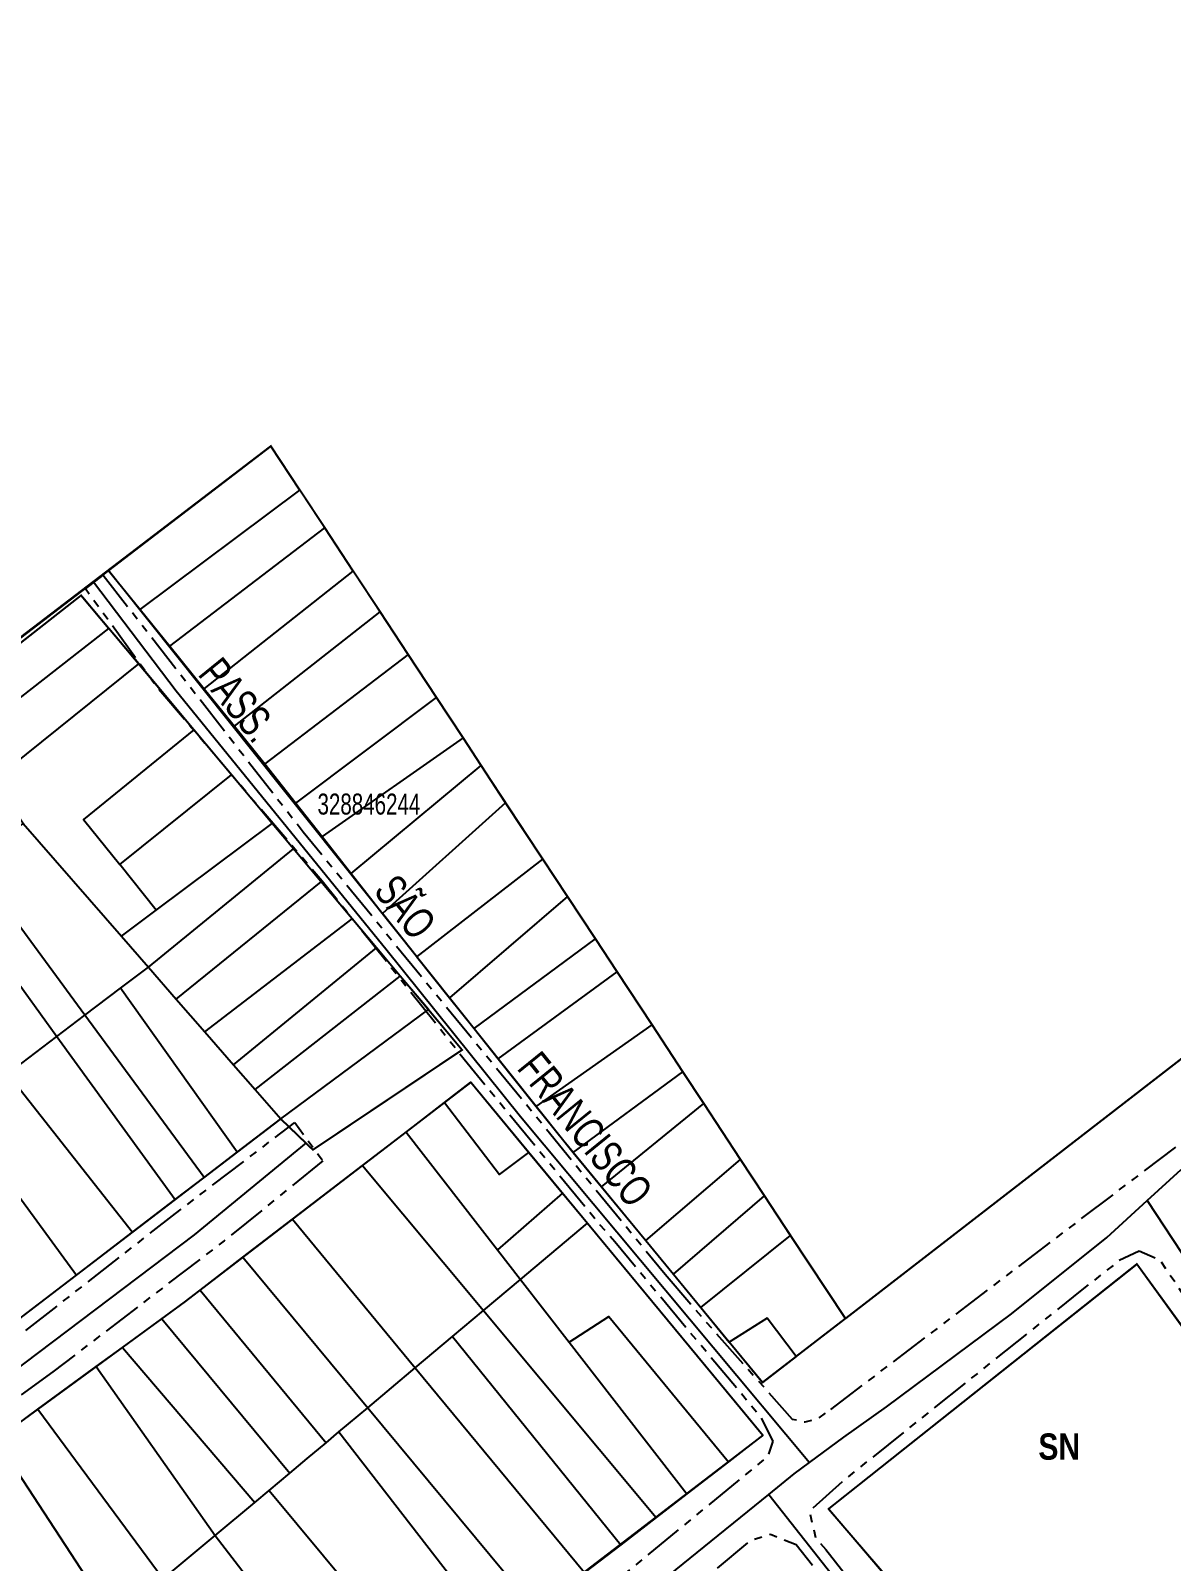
# Model space of a CAD drawing. Extents: x 204381 to 207261, y 4847713 to 4851061.
# Drawn here: x 206575.2 to 206683.8, y 4848756.9 to 4848902.5 of the extents above; entities that cross this region are included whole.
import ezdxf
from ezdxf.enums import TextEntityAlignment as Align

# ---------------------------------------------------------------- set-up
doc = ezdxf.new("R2010")
doc.units = 0
doc.header["$LTSCALE"] = 1.5
doc.header["$MEASUREMENT"] = 0
doc.linetypes.add('PHANTOMX2', pattern=[5, 2.5, -0.5, 0.5, -0.5, 0.5, -0.5])
for name, color, linetype in [('CD-MALHA-LOTES', 40, 'CONTINUOUS'), ('CD_TXT_QUADRA', 7, 'CONTINUOUS'), ('RU-QUADRAS', 210, 'CONTINUOUS'), ('SV-EIXO-RUA-N-PAV', 6, 'CONTINUOUS'), ('SV-RUA-NAO-PAV-S-GUIA-C-GUIA', 7, 'PHANTOMX2'), ('SV-TXT-RUA-N-PAV-S-GUIA-C-GUIA', 7, 'CONTINUOUS'), ('Th_NmrPort', 7, 'CONTINUOUS')]:
    doc.layers.add(name, color=color, linetype=linetype)
doc.styles.add('ARIAL', font='ARIAL.TTF')
doc.styles.get("Standard").update_dxf_attribs({"font": 'swisscbo.ttf'})

msp = doc.modelspace()

# ---------------------------------------------------------------- linework, layer by layer
at = {"layer": 'CD-MALHA-LOTES', "linetype": 'Continuous'}
for points in [[(206955.47, 4849014.03), (206652.76, 4848779.96)], [(206598.07, 4848862.99), (206582.61, 4848851.16)], [(206600.84, 4848858.78), (206598.07, 4848862.99)], [(206603.21, 4848855.19), (206600.84, 4848858.78)], [(206582.61, 4848851.16), (206260.6, 4848604.85)], [(206613.84, 4848839.05), (206611.13, 4848843.16)], [(206616.36, 4848835.23), (206613.84, 4848839.05)], [(206618.1, 4848832.59), (206616.36, 4848835.23)], [(206620.42, 4848829.05), (206618.1, 4848832.59)], [(206628.96, 4848816.1), (206626.31, 4848820.11)], [(206631.03, 4848812.95), (206628.96, 4848816.1)], [(206645.06, 4848791.65), (206642.79, 4848795.1)], [(206680.5, 4848785.15), (206651.16, 4848761.85)], [(206698.4, 4848760.56), (206680.5, 4848785.15)], [(206651.16, 4848761.85), (206671.12, 4848738.66)]]:
    msp.add_lwpolyline(points, dxfattribs=at)
at = {"layer": 'CD-MALHA-LOTES'}
for points in [[(206585.64, 4848847.43), (206600.84, 4848858.78)], [(206588.44, 4848843.96), (206603.21, 4848855.19)], [(206605.91, 4848851.08), (206603.21, 4848855.19)], [(206582.61, 4848851.16), (206585.64, 4848847.43)], [(206591.73, 4848839.88), (206605.91, 4848851.08)], [(206608.46, 4848847.22), (206605.91, 4848851.08)], [(206569.1, 4848835.05), (206566.81, 4848838.43), (206580.01, 4848848.78), (206582.65, 4848845.64)], [(206585.64, 4848847.43), (206588.44, 4848843.96)], [(206594.6, 4848836.34), (206608.46, 4848847.22)], [(206611.13, 4848843.16), (206608.46, 4848847.22)], [(206569.1, 4848835.05), (206582.65, 4848845.64)], [(206585.49, 4848842.25), (206582.65, 4848845.64)], [(206588.44, 4848843.96), (206591.73, 4848839.88)], [(206611.13, 4848843.16), (206597.51, 4848832.74)], [(206571.71, 4848831.2), (206585.49, 4848842.25)], [(206590.74, 4848835.98), (206585.49, 4848842.25)], [(206591.73, 4848839.88), (206594.6, 4848836.34)], [(206600.45, 4848829), (206613.84, 4848839.05)], [(206590.74, 4848835.98), (206580.24, 4848827.45), (206583.68, 4848823.16)], [(206594.33, 4848831.7), (206590.74, 4848835.98)], [(206594.6, 4848836.34), (206597.51, 4848832.74)], [(206616.36, 4848835.23), (206602.94, 4848825.84)], [(206597.51, 4848832.74), (206600.45, 4848829)], [(206605.72, 4848822.3), (206618.1, 4848832.59)], [(206583.68, 4848823.16), (206594.33, 4848831.7)], [(206598.2, 4848827.08), (206594.33, 4848831.7)], [(206600.45, 4848829), (206602.94, 4848825.84)], [(206620.42, 4848829.05), (206608.71, 4848818.51)], [(206623.96, 4848823.69), (206620.42, 4848829.05)], [(206574.5, 4848827.07), (206583.85, 4848816.35)], [(206587.15, 4848818.82), (206598.2, 4848827.08)], [(206600.23, 4848824.66), (206598.2, 4848827.08)], [(206602.94, 4848825.84), (206605.72, 4848822.3)], [(206580.37, 4848808.83), (206569.45, 4848823.69)], [(206586.41, 4848813.41), (206600.23, 4848824.66)], [(206602.87, 4848821.52), (206600.23, 4848824.66)], [(206611.98, 4848814.39), (206623.96, 4848823.69)], [(206626.31, 4848820.11), (206623.96, 4848823.69)], [(206587.15, 4848818.82), (206583.68, 4848823.16)], [(206605.72, 4848822.3), (206608.71, 4848818.51)], [(206566.78, 4848821.91), (206577.71, 4848806.81)], [(206589.07, 4848810.36), (206602.87, 4848821.52)], [(206605.81, 4848818.01), (206602.87, 4848821.52)], [(206626.31, 4848820.11), (206615.09, 4848810.48)], [(206583.85, 4848816.35), (206587.15, 4848818.82)], [(206591.78, 4848807.25), (206605.81, 4848818.01)], [(206608.13, 4848815.24), (206605.81, 4848818.01)], [(206611.98, 4848814.39), (206610.15, 4848816.68), (206608.71, 4848818.51)], [(206583.85, 4848816.35), (206586.41, 4848813.41)], [(206594.52, 4848804.11), (206608.13, 4848815.24)], [(206610.39, 4848812.55), (206608.13, 4848815.24)], [(206617.42, 4848807.56), (206628.96, 4848816.1)], [(206583.77, 4848811.41), (206586.41, 4848813.41)], [(206586.41, 4848813.41), (206589.07, 4848810.36)], [(206611.98, 4848814.39), (206615.09, 4848810.48)], [(206596.57, 4848801.76), (206610.39, 4848812.55)], [(206613.06, 4848809.36), (206610.39, 4848812.55)], [(206619.72, 4848804.68), (206631.03, 4848812.95)], [(206634.36, 4848807.9), (206631.03, 4848812.95)], [(206580.37, 4848808.83), (206583.77, 4848811.41)], [(206594.86, 4848795.79), (206583.77, 4848811.41)], [(206615.09, 4848810.48), (206617.42, 4848807.56)], [(206589.07, 4848810.36), (206591.78, 4848807.25)], [(206613.06, 4848809.36), (206616.27, 4848805.53), (206602.07, 4848796.02), (206599.01, 4848798.96)], [(206599.01, 4848798.96), (206613.06, 4848809.36)], [(206577.71, 4848806.81), (206580.37, 4848808.83)], [(206591.72, 4848793.39), (206580.37, 4848808.83)], [(206617.42, 4848807.56), (206619.72, 4848804.68)], [(206623.34, 4848800.14), (206634.36, 4848807.9)], [(206637.29, 4848803.44), (206634.36, 4848807.9)], [(206573.02, 4848803.25), (206577.71, 4848806.81)], [(206577.71, 4848806.81), (206588.95, 4848791.28)], [(206591.78, 4848807.25), (206594.52, 4848804.11)], [(206619.72, 4848804.68), (206623.34, 4848800.14)], [(206573.02, 4848803.25), (206584.9, 4848788.18)], [(206594.52, 4848804.11), (206596.57, 4848801.76)], [(206626.86, 4848795.77), (206637.29, 4848803.44)], [(206639.28, 4848800.43), (206637.29, 4848803.44)], [(206596.57, 4848801.76), (206599.01, 4848798.96)], [(206614.6, 4848800.52), (206617.11, 4848802.44), (206622.64, 4848795.76)], [(206610.95, 4848797.71), (206614.6, 4848800.52)], [(206614.6, 4848800.52), (206619.85, 4848793.66), (206622.64, 4848795.76)], [(206629.54, 4848792.5), (206639.28, 4848800.43)], [(206642.79, 4848795.1), (206639.28, 4848800.43)], [(206568.2, 4848799.59), (206579.56, 4848784.1)], [(206594.86, 4848795.79), (206599.01, 4848798.96)], [(206623.34, 4848800.14), (206625.95, 4848796.87), (206626.86, 4848795.77)], [(206606.78, 4848794.51), (206610.95, 4848797.71)], [(206610.95, 4848797.71), (206619.65, 4848786.5)], [(206591.72, 4848793.39), (206594.86, 4848795.79)], [(206600.13, 4848789.41), (206606.78, 4848794.51)], [(206606.78, 4848794.51), (206618.3, 4848780.72)], [(206622.64, 4848795.76), (206625.84, 4848791.9)], [(206626.86, 4848795.77), (206629.54, 4848792.5)], [(206633.76, 4848787.38), (206642.79, 4848795.1)], [(206588.95, 4848791.28), (206591.72, 4848793.39)], [(206625.84, 4848791.9), (206619.65, 4848786.5)], [(206625.84, 4848791.9), (206628.2, 4848789.04)], [(206629.54, 4848792.5), (206633.76, 4848787.38)], [(206636.4, 4848784.17), (206645.06, 4848791.65)], [(206647.55, 4848787.87), (206645.06, 4848791.65)], [(206584.9, 4848788.18), (206588.95, 4848791.28)], [(206595.4, 4848785.79), (206600.13, 4848789.41)], [(206600.13, 4848789.41), (206611.82, 4848775.28)], [(206621.83, 4848783.69), (206628.2, 4848789.04)], [(206628.2, 4848789.04), (206644.91, 4848768.85), (206641.64, 4848766.33)], [(206579.56, 4848784.1), (206584.9, 4848788.18)], [(206633.76, 4848787.38), (206636.4, 4848784.17)], [(206639.01, 4848781), (206647.55, 4848787.87)], [(206652.76, 4848779.96), (206647.55, 4848787.87)], [(206591.35, 4848782.67), (206595.4, 4848785.79)], [(206595.4, 4848785.79), (206607.3, 4848771.48)], [(206619.65, 4848786.5), (206621.83, 4848783.69)], [(206636.4, 4848784.17), (206639.01, 4848781)], [(206572.58, 4848778.76), (206579.56, 4848784.1)], [(206618.3, 4848780.72), (206621.83, 4848783.69)], [(206621.83, 4848783.69), (206626.48, 4848777.71)], [(206587.69, 4848779.94), (206589.84, 4848781.52), (206591.35, 4848782.67)], [(206591.35, 4848782.67), (206603.34, 4848768.15)], [(206583.94, 4848777.21), (206587.69, 4848779.94)], [(206587.69, 4848779.94), (206599.88, 4848765.26)], [(206615.35, 4848778.24), (206618.3, 4848780.72)], [(206618.3, 4848780.72), (206634.75, 4848761.03)], [(206626.48, 4848777.71), (206630.23, 4848780.15), (206641.64, 4848766.33)], [(206639.01, 4848781), (206641.7, 4848777.73)], [(206648.07, 4848776.35), (206645.32, 4848780.01), (206641.7, 4848777.73)], [(206648.07, 4848776.35), (206652.76, 4848779.96)], [(206581.44, 4848775.39), (206583.94, 4848777.21)], [(206583.94, 4848777.21), (206596.55, 4848762.47)], [(206611.82, 4848775.28), (206615.35, 4848778.24)], [(206615.35, 4848778.24), (206631.37, 4848758.43)], [(206626.48, 4848777.71), (206637.68, 4848763.28)], [(206648.07, 4848776.35), (206644.86, 4848773.88), (206641.7, 4848777.73)], [(206575.9, 4848771.35), (206581.44, 4848775.39)], [(206581.44, 4848775.39), (206592.78, 4848759.33)], [(206607.3, 4848771.48), (206611.82, 4848775.28)], [(206611.82, 4848775.28), (206627.93, 4848755.79)], [(206571.91, 4848768.43), (206575.9, 4848771.35)], [(206575.9, 4848771.35), (206587.81, 4848755.18)], [(206604.55, 4848769.17), (206607.3, 4848771.48)], [(206607.3, 4848771.48), (206623.29, 4848752.22)], [(206571.91, 4848768.43), (206582.99, 4848751.5)], [(206599.88, 4848765.26), (206601.54, 4848766.64), (206603.34, 4848768.15)], [(206603.34, 4848768.15), (206604.55, 4848769.17)], [(206604.55, 4848769.17), (206619.77, 4848749.52)], [(206597.91, 4848763.61), (206599.88, 4848765.26)], [(206641.64, 4848766.33), (206637.68, 4848763.28)], [(206592.78, 4848759.33), (206596.55, 4848762.47)], [(206596.55, 4848762.47), (206597.91, 4848763.61)], [(206597.91, 4848763.61), (206613.59, 4848744.77)], [(206637.68, 4848763.28), (206634.75, 4848761.03)], [(206634.75, 4848761.03), (206631.37, 4848758.43)], [(206587.81, 4848755.18), (206592.78, 4848759.33)], [(206592.78, 4848759.33), (206607.54, 4848740.11)], [(206631.37, 4848758.43), (206627.93, 4848755.79)]]:
    msp.add_lwpolyline(points, dxfattribs=at)
at = {"layer": 'RU-QUADRAS', "color": 6, "linetype": 'Continuous', "const_width": 0.18}
for points in [[(206078.24, 4848717.76), (206475.42, 4849014.46), (206417.81, 4849091.91), (206419.44, 4849093.11), (206404.99, 4849112.03), (206362.52, 4849169.9), (206544.01, 4849307.07), (206619.63, 4849365.27), (206627.96, 4849358.57), (206740.48, 4849440.55), (207019.3, 4849112), (207042.89, 4849083.24), (206955.47, 4849014.03), (206652.76, 4848779.96), (206598.07, 4848862.99), (206198.17, 4848557.67), (206165.15, 4848596.22), (206110.41, 4848671.74)], [(206582.61, 4848851.16), (206598.07, 4848862.99), (206652.76, 4848779.96), (206644.86, 4848773.88), (206625.95, 4848796.87)], [(206651.16, 4848761.85), (206680.5, 4848785.15), (206731.69, 4848714.36), (206743.83, 4848698.54), (206720.15, 4848681.76), (206706.77, 4848696.55)]]:
    msp.add_lwpolyline(points, close=True, dxfattribs=at)
msp.add_lwpolyline([(206444.53, 4848732.07), (206470.65, 4848753.52), (206495.72, 4848771.22), (206522.37, 4848792.18), (206574.5, 4848827.07), (206566.81, 4848838.43), (206580.01, 4848848.78), (206616.27, 4848805.53), (206602.07, 4848796.02), (206599.01, 4848798.96), (206550.72, 4848762.06), (206517.73, 4848739.91), (206476.46, 4848709.35), (206461.09, 4848700.17)], dxfattribs=at)
msp.add_lwpolyline([(206491.96, 4848710.02), (206589.84, 4848781.52), (206617.11, 4848802.44), (206644.91, 4848768.85, 0.007882), (206561.17, 4848703.36), (206521.37, 4848673.87), (206508.44, 4848691.96)], format="xyb", close=True, dxfattribs=at)
at = {"layer": 'SV-EIXO-RUA-N-PAV', "flags": 128}
for points in [[(206581.19, 4848850.08), (206589.05, 4848839.69), (206609, 4848815.15), (206621.83, 4848799.18), (206649.35, 4848766.26)], [(206581.19, 4848850.08), (206589.05, 4848839.69), (206609, 4848815.15), (206621.83, 4848799.18), (206649.35, 4848766.26)], [(206214.97, 4848507.25), (206226.36, 4848515.08), (206247.97, 4848528.99), (206249.5, 4848529.97), (206285.6, 4848557.27), (206313.02, 4848580.32), (206347.39, 4848606.5), (206382.85, 4848633.51), (206386.12, 4848636.09), (206430.93, 4848669.96), (206441.07, 4848678.54), (206451.26, 4848686.33), (206462.62, 4848694.86), (206476.14, 4848703.16), (206483.89, 4848709.15), (206486.68, 4848711.21), (206523.73, 4848738.53), (206528.66, 4848742.02), (206535.7, 4848746.65), (206540.89, 4848750.72), (206550.33, 4848757.39), (206590.79, 4848787.92), (206601.46, 4848796.67)], [(206214.97, 4848507.25), (206226.36, 4848515.08), (206247.97, 4848528.99), (206249.5, 4848529.97), (206285.6, 4848557.27), (206313.02, 4848580.32), (206347.39, 4848606.5), (206382.85, 4848633.51), (206386.12, 4848636.09), (206430.93, 4848669.96), (206441.07, 4848678.54), (206451.26, 4848686.33), (206462.62, 4848694.86), (206476.14, 4848703.16), (206483.89, 4848709.15), (206486.68, 4848711.21), (206523.73, 4848738.53), (206528.66, 4848742.02), (206535.7, 4848746.65), (206540.89, 4848750.72), (206550.33, 4848757.39), (206590.79, 4848787.92), (206601.46, 4848796.67)], [(206443.14, 4848606.33), (206474.34, 4848629.1), (206478.6, 4848632.91), (206484.6, 4848638.28), (206516.59, 4848663.76), (206518.35, 4848665.17), (206521.66, 4848667.81), (206522.5, 4848668.49), (206530.61, 4848675), (206551.08, 4848690.94), (206568.56, 4848703.31), (206569.54, 4848704.06), (206613.2, 4848737.28), (206616.86, 4848740.07), (206645.46, 4848763.22), (206647.89, 4848765.18), (206649.35, 4848766.26), (206652.62, 4848768.68), (206656.67, 4848771.56), (206668.57, 4848780.41), (206677.66, 4848787.67), (206681.48, 4848791.18), (206684.73, 4848794.16)], [(206443.14, 4848606.33), (206474.34, 4848629.1), (206478.6, 4848632.91), (206484.6, 4848638.28), (206516.59, 4848663.76), (206518.35, 4848665.17), (206521.66, 4848667.81), (206522.5, 4848668.49), (206530.61, 4848675), (206551.08, 4848690.94), (206568.56, 4848703.31), (206569.54, 4848704.06), (206613.2, 4848737.28), (206616.86, 4848740.07), (206645.46, 4848763.22), (206647.89, 4848765.18), (206649.35, 4848766.26), (206652.62, 4848768.68), (206656.67, 4848771.56), (206668.57, 4848780.41), (206677.66, 4848787.67), (206681.48, 4848791.18), (206684.73, 4848794.16)], [(206681.48, 4848791.18), (206686.36, 4848783.78), (206689.43, 4848780.01), (206717.98, 4848740.34), (206735.6, 4848716.15), (206746.97, 4848698.59), (206749.17, 4848696.06), (206751.26, 4848695.23), (206754.32, 4848694.03), (206757.83, 4848689.41), (206759.95, 4848686.58), (206763.47, 4848682.53), (206778.16, 4848664.66), (206792.1, 4848645.21), (206803.99, 4848628.86), (206814.35, 4848613.01)], [(206681.48, 4848791.18), (206686.36, 4848783.78), (206689.43, 4848780.01), (206717.98, 4848740.34), (206735.6, 4848716.15), (206746.97, 4848698.59), (206749.17, 4848696.06), (206751.26, 4848695.23), (206754.32, 4848694.03), (206757.83, 4848689.41), (206759.95, 4848686.58), (206763.47, 4848682.53), (206778.16, 4848664.66), (206792.1, 4848645.21), (206803.99, 4848628.86), (206814.35, 4848613.01)], [(206645.46, 4848763.22), (206663.77, 4848739.99), (206678.06, 4848723.43), (206699.21, 4848700.05), (206716.4, 4848680.89), (206719.96, 4848677.69), (206722.09, 4848675.83), (206724.51, 4848673.72), (206728, 4848669.25), (206742.67, 4848651.5), (206756.6, 4848633.22), (206770.57, 4848614.36), (206786.52, 4848592.42)], [(206645.46, 4848763.22), (206663.77, 4848739.99), (206678.06, 4848723.43), (206699.21, 4848700.05), (206716.4, 4848680.89), (206719.96, 4848677.69), (206722.09, 4848675.83), (206724.51, 4848673.72), (206728, 4848669.25), (206742.67, 4848651.5), (206756.6, 4848633.22), (206770.57, 4848614.36), (206786.52, 4848592.42)]]:
    msp.add_lwpolyline(points, dxfattribs=at)
at = {"layer": 'SV-RUA-NAO-PAV-S-GUIA-C-GUIA', "flags": 128}
for points in [[(206651.37, 4848771.31), (206700.94, 4848809.01), (206707.29, 4848814.3), (206727.38, 4848829.98), (206755.19, 4848852.43), (206778.88, 4848870.59), (206798.39, 4848885.31), (206819.57, 4848901.07), (206835.69, 4848915.67), (206851.92, 4848929.32), (206867.9, 4848940.21), (206881.49, 4848951.05), (206898.94, 4848963.83), (206920.66, 4848980.54), (206939.23, 4848994.34), (206947.01, 4849000.14), (206955.5, 4849006.46)], [(206651.37, 4848771.31), (206700.94, 4848809.01), (206707.29, 4848814.3), (206727.38, 4848829.98), (206755.19, 4848852.43), (206778.88, 4848870.59), (206798.39, 4848885.31), (206819.57, 4848901.07), (206835.69, 4848915.67), (206851.92, 4848929.32), (206867.9, 4848940.21), (206881.49, 4848951.05), (206898.94, 4848963.83), (206920.66, 4848980.54), (206939.23, 4848994.34), (206947.01, 4849000.14), (206955.5, 4849006.46)], [(206577.33, 4848774.9), (206542.22, 4848749.5), (206526.83, 4848738.15), (206522.32, 4848735.13), (206516.08, 4848730.48), (206511.35, 4848726.71), (206506.9, 4848723.33), (206491.45, 4848711.4), (206490.7, 4848710.06), (206491.1, 4848708.76), (206493.04, 4848706.55), (206509.04, 4848688.36), (206520.89, 4848671.38), (206521.19, 4848671.24), (206521.72, 4848671.34), (206528.84, 4848677.27), (206566.65, 4848704.92), (206615.07, 4848741.91), (206645.42, 4848766.87), (206645.9, 4848768.28), (206644.75, 4848770.52), (206630.8, 4848787.25), (206628.83, 4848789.56), (206616.77, 4848804.25), (206602.96, 4848821.59), (206587.24, 4848840.01), (206580.42, 4848849.4), (206582.12, 4848850.69)], [(206577.33, 4848774.9), (206542.22, 4848749.5), (206526.83, 4848738.15), (206522.32, 4848735.13), (206516.08, 4848730.48), (206511.35, 4848726.71), (206506.9, 4848723.33), (206491.45, 4848711.4), (206490.7, 4848710.06), (206491.1, 4848708.76), (206493.04, 4848706.55), (206509.04, 4848688.36), (206520.89, 4848671.38), (206521.19, 4848671.24), (206521.72, 4848671.34), (206528.84, 4848677.27), (206566.65, 4848704.92), (206615.07, 4848741.91), (206645.42, 4848766.87), (206645.9, 4848768.28), (206644.75, 4848770.52), (206630.8, 4848787.25), (206628.83, 4848789.56), (206616.77, 4848804.25), (206602.96, 4848821.59), (206587.24, 4848840.01), (206580.42, 4848849.4), (206582.12, 4848850.69)], [(206582.12, 4848850.69), (206601.15, 4848826.27), (206635.6, 4848784.18)], [(206582.12, 4848850.69), (206601.15, 4848826.27), (206635.6, 4848784.18)], [(206465.32, 4848700.02), (206483.07, 4848711.82), (206504.12, 4848728.17), (206522.14, 4848741.06), (206527.65, 4848743.99), (206534.49, 4848748.52), (206539.37, 4848752.25), (206548.99, 4848758.59), (206553.46, 4848762.17), (206588.99, 4848789.96), (206600.36, 4848798.61), (206603.03, 4848794.97)], [(206465.32, 4848700.02), (206483.07, 4848711.82), (206504.12, 4848728.17), (206522.14, 4848741.06), (206527.65, 4848743.99), (206534.49, 4848748.52), (206539.37, 4848752.25), (206548.99, 4848758.59), (206553.46, 4848762.17), (206588.99, 4848789.96), (206600.36, 4848798.61), (206603.03, 4848794.97)], [(206603.03, 4848794.97), (206593.63, 4848787.36), (206577.33, 4848774.9)], [(206603.03, 4848794.97), (206593.63, 4848787.36), (206577.33, 4848774.9)], [(206635.6, 4848784.18), (206639.48, 4848779.65), (206647.7, 4848770.4), (206648.94, 4848770.12), (206650.2, 4848770.47), (206651.37, 4848771.31)], [(206635.6, 4848784.18), (206639.48, 4848779.65), (206647.7, 4848770.4), (206648.94, 4848770.12), (206650.2, 4848770.47), (206651.37, 4848771.31)]]:
    msp.add_lwpolyline(points, dxfattribs=at)
for points in [[(206717.48, 4848681.61), (206719.52, 4848679.44), (206722.22, 4848679.54), (206740.51, 4848692.58), (206743.54, 4848696.1), (206744.13, 4848699.28), (206742.36, 4848703.2), (206726.78, 4848725.63), (206709.91, 4848748.08), (206685.74, 4848780.98), (206682.75, 4848785.49), (206680.74, 4848786.36), (206678.82, 4848785.47), (206675.26, 4848782.69), (206652.76, 4848764.7), (206649.32, 4848761.63), (206649.92, 4848759.13), (206650.89, 4848758), (206664.57, 4848740.65), (206678.83, 4848724.12), (206699.97, 4848700.74)], [(206717.48, 4848681.61), (206719.52, 4848679.44), (206722.22, 4848679.54), (206740.51, 4848692.58), (206743.54, 4848696.1), (206744.13, 4848699.28), (206742.36, 4848703.2), (206726.78, 4848725.63), (206709.91, 4848748.08), (206685.74, 4848780.98), (206682.75, 4848785.49), (206680.74, 4848786.36), (206678.82, 4848785.47), (206675.26, 4848782.69), (206652.76, 4848764.7), (206649.32, 4848761.63), (206649.92, 4848759.13), (206650.89, 4848758), (206664.57, 4848740.65), (206678.83, 4848724.12), (206699.97, 4848700.74)], [(206619.12, 4848731.31), (206637.36, 4848705.27), (206663.48, 4848669.55), (206678.85, 4848649.92), (206681.45, 4848649.87), (206684.61, 4848651.89), (206700.14, 4848663.32), (206717.15, 4848675.33), (206718.67, 4848676.97), (206715.51, 4848680.22), (206685.8, 4848712.66), (206665.55, 4848736.25), (206648.08, 4848758.44), (206645.62, 4848759.4), (206643.68, 4848758.81), (206616.72, 4848736.43), (206617.07, 4848733.98)], [(206619.12, 4848731.31), (206637.36, 4848705.27), (206663.48, 4848669.55), (206678.85, 4848649.92), (206681.45, 4848649.87), (206684.61, 4848651.89), (206700.14, 4848663.32), (206717.15, 4848675.33), (206718.67, 4848676.97), (206715.51, 4848680.22), (206685.8, 4848712.66), (206665.55, 4848736.25), (206648.08, 4848758.44), (206645.62, 4848759.4), (206643.68, 4848758.81), (206616.72, 4848736.43), (206617.07, 4848733.98)]]:
    msp.add_lwpolyline(points, close=True, dxfattribs=at)

# ---------------------------------------------------------------- texts
at = {"layer": 'CD_TXT_QUADRA', "color": 7, "linetype": 'Continuous', "style": 'ARIAL', "width": 0.7}
msp.add_text('328846244', height=2, dxfattribs=at).set_placement((206602.51, 4848827.92))
at = {"layer": 'SV-TXT-RUA-N-PAV-S-GUIA-C-GUIA', "style": 'ARIAL', "width": 0.7}
msp.add_text('PASS.                      SÃO                   FRANCISCO', height=3, rotation=309, dxfattribs=at).set_placement((206591.04, 4848841.24))
msp.add_text('PASS.                      SÃO                   FRANCISCO', height=3, rotation=309, dxfattribs=at).set_placement((206591.04, 4848841.24))
at = {"layer": 'Th_NmrPort', "color": 1}
msp.add_text('SN', height=2.5, dxfattribs=at).set_placement((206671.13, 4848767.78), align=Align.MIDDLE_LEFT)

doc.saveas('drawing.dxf')
